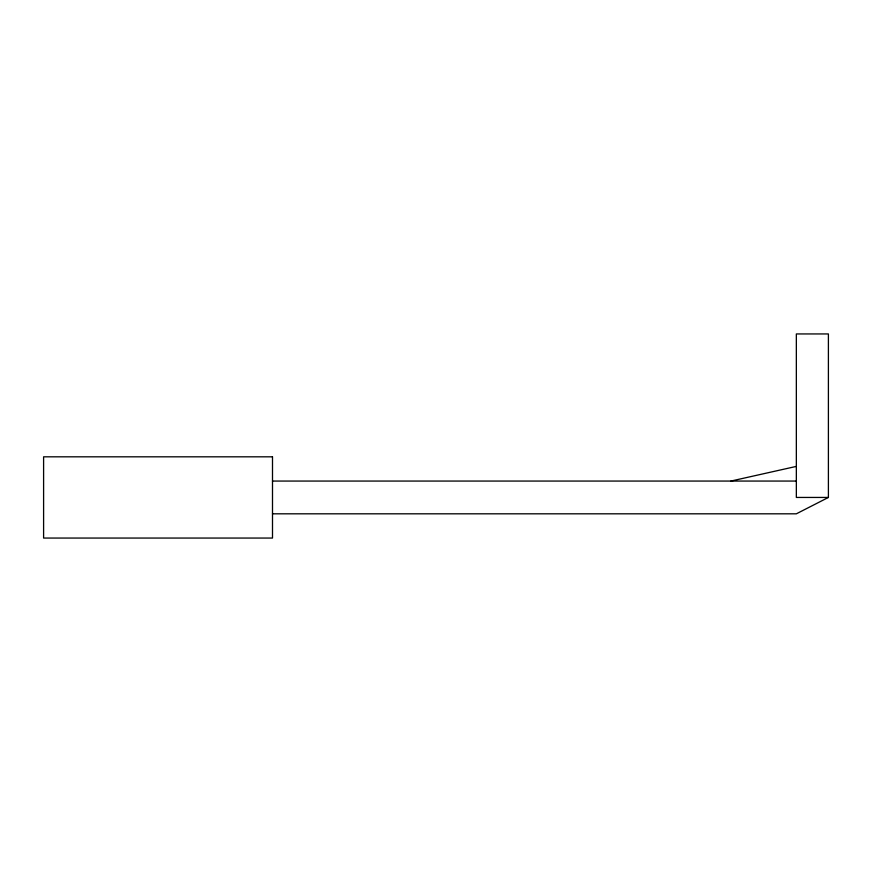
<?xml version="1.0" encoding="UTF-8"?>
<svg xmlns="http://www.w3.org/2000/svg" width="872" height="872" viewBox="0 0 872 872"><rect width="100%" height="100%" fill="white"/><g stroke="black" fill="none" stroke-linecap="round" stroke-linejoin="round"><path stroke-width="1.31" d="M828.4 497.443L796.343 497.443L796.343 333.943L828.4 333.943L828.4 497.443L796.343 513.815L272.5 513.815M730.943 481.061L796.343 466.4M272.5 481.061L796.343 481.061M272.5 456.819L43.6 456.819L43.6 538.057L272.5 538.057L272.5 456.819"/></g></svg>
